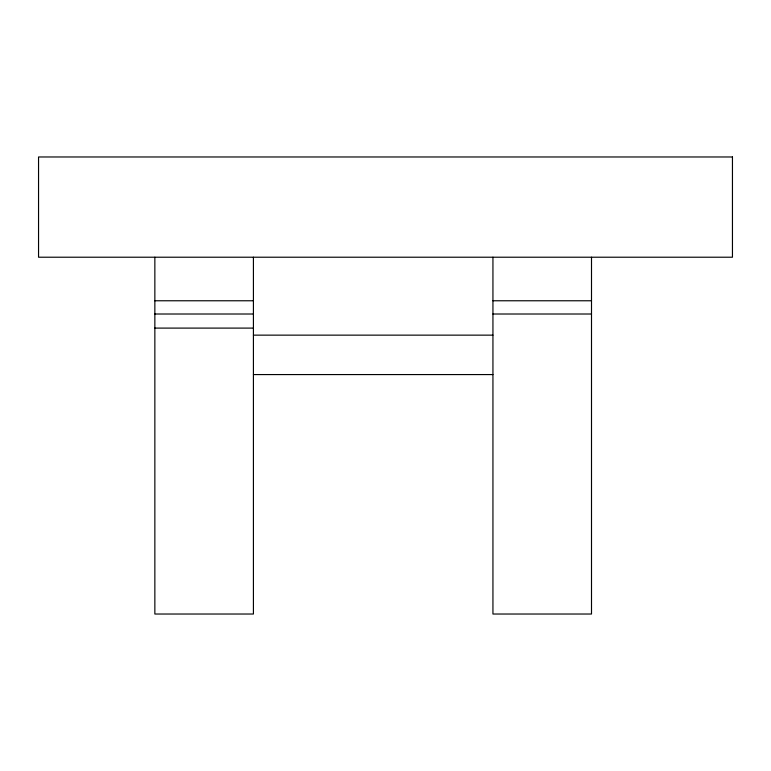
<?xml version="1.0" encoding="UTF-8"?>
<svg xmlns="http://www.w3.org/2000/svg" width="771" height="771" viewBox="0 0 771 771"><rect width="100%" height="100%" fill="white"/><g stroke="black" fill="none" stroke-linecap="round" stroke-linejoin="round"><path stroke-width="1.16" d="M154.855 300.767L253.418 300.767M492.939 300.767L591.502 300.767M154.855 314.009L253.418 314.009M492.939 314.009L591.502 314.009M154.855 328.099L253.418 328.099M253.418 335.144L492.939 335.144M253.418 374.571L492.939 374.571M591.502 257.215L591.502 614.024L492.939 614.024L492.939 257.215M253.418 257.215L253.418 614.024L154.855 614.024L154.855 257.215M732.45 156.976L38.55 156.976L38.55 257.215L732.45 257.215L732.45 156.976"/></g></svg>
